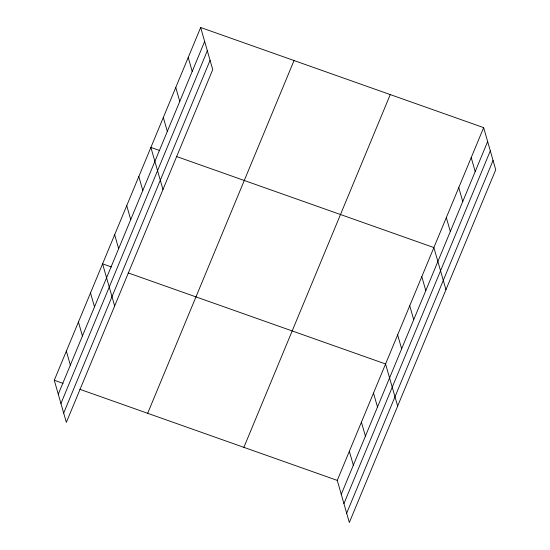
<?xml version="1.0" encoding="UTF-8"?>
<svg xmlns="http://www.w3.org/2000/svg" width="550" height="550" viewBox="0 0 550 550"><rect width="100%" height="100%" fill="white"/><g stroke="black" fill="none" stroke-linecap="round" stroke-linejoin="round"><path stroke-width="0.82" d="M200.661 27.5L212.733 69.609L66.351 422.366L54.278 380.256L200.661 27.5L483.649 127.634L495.722 169.744L349.339 522.5L337.267 480.391L483.649 127.634M58.273 394.185L204.655 41.436M60.94 403.487L207.322 50.731M63.683 413.064L210.066 60.314M147.661 413.297L294.044 60.541M243.877 447.342L390.259 94.593M341.261 494.319L487.644 141.57M343.929 503.621L490.311 150.865M346.672 513.198L493.061 160.449M159.665 150.542L150.886 147.434L162.965 189.551M176.433 156.475L433.881 247.569L445.954 289.685M111.361 266.949L102.582 263.842L114.654 305.958M128.123 272.882L385.571 363.976L397.65 406.092M54.278 380.256L63.057 383.357M79.819 389.29L337.267 480.391M471.206 157.616L475.2 171.552M458.762 187.605L462.763 201.534M446.325 217.587L450.319 231.522M421.802 276.671L425.796 290.606M409.729 305.772L413.724 319.708M397.65 334.874L401.644 348.81M373.498 393.085L377.493 407.014M361.419 422.187L365.413 436.116M349.339 451.289L353.341 465.217M188.217 57.482L192.211 71.417M175.773 87.471L179.768 101.399M163.329 117.453L167.324 131.388M138.813 176.536L142.808 190.472M126.734 205.638L130.728 219.574M114.661 234.74L118.656 248.676M90.502 292.944L94.504 306.879M78.43 322.046L82.424 335.981M66.351 351.147L70.345 365.083"/></g></svg>
